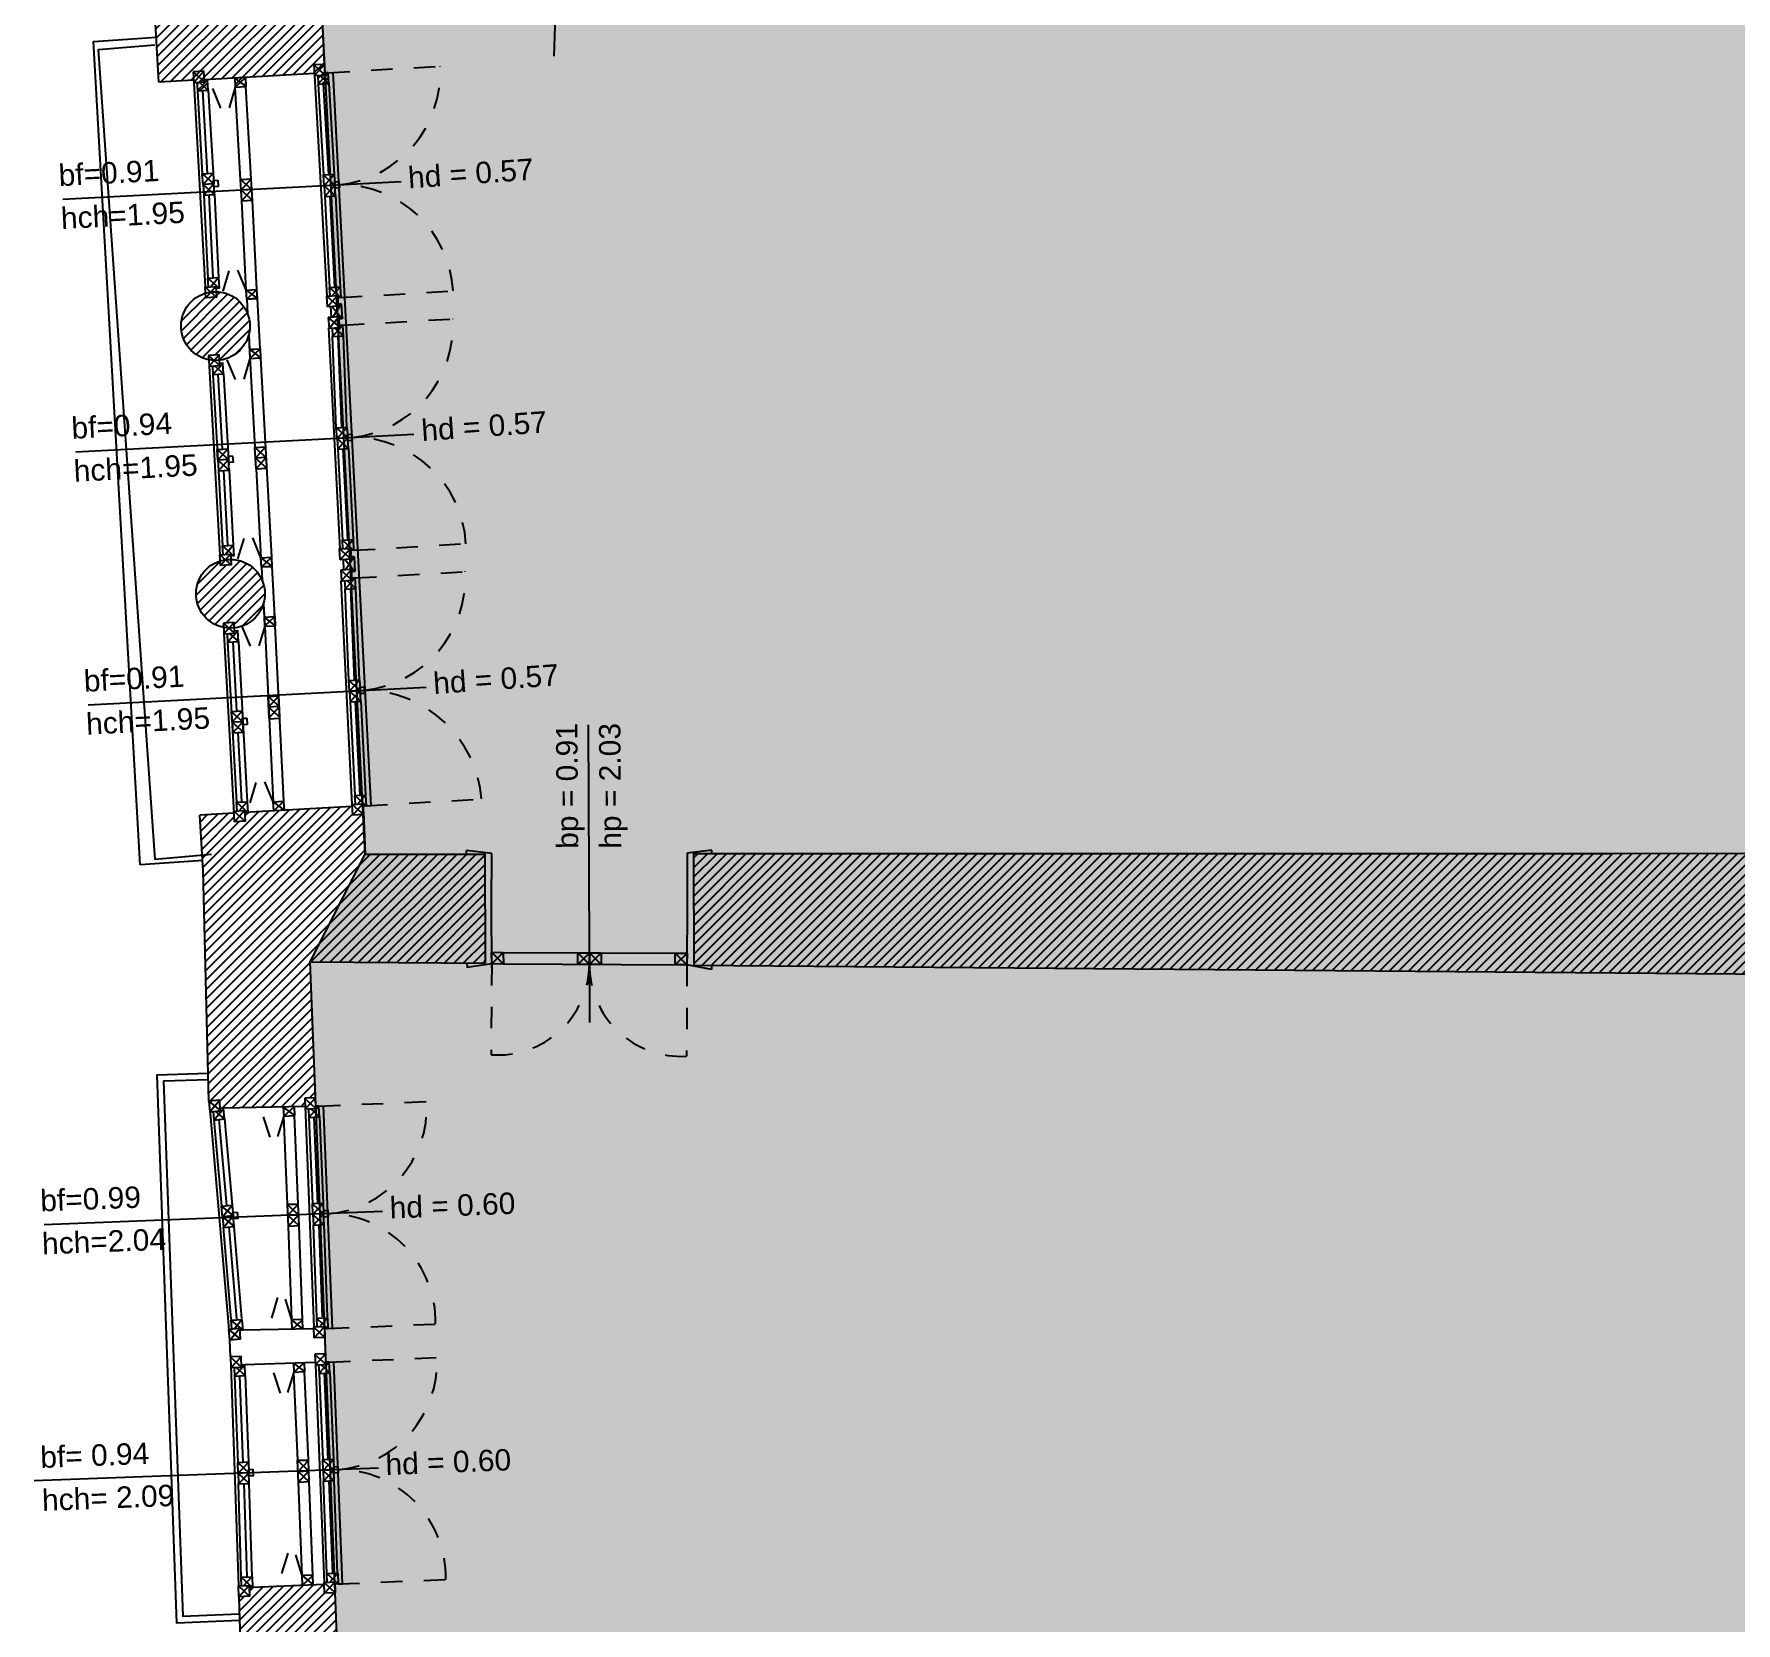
# Model space of a CAD drawing. Header units: millimetres. Extents: x -69 to 235, y 2 to 992.
# Drawn here: x 11.14 to 19.08, y 490.78 to 498.19 of the extents above; entities that cross this region are included whole.
import ezdxf
from ezdxf.enums import TextEntityAlignment as Align

# ---------------------------------------------------------------- set-up
doc = ezdxf.new("R2010")
doc.units = ezdxf.units.MM
doc.header["$LTSCALE"] = 0.01
doc.linetypes.add('HIDDEN2', pattern=[4.7625, 3.175, -1.5875])
for name, color, linetype in [('ob_A_linea_proiezione', 251, 'HIDDEN2'), ('ob_A_linea_v2', 251, 'Continuous'), ('ob_A_muro', 1, 'Continuous'), ('ob_A_muro_r', 252, 'Continuous'), ('ob_Q 1_50', 250, 'Continuous'), ('ob_retino chiaro', 254, 'Continuous'), ('ob_serramento_s', 3, 'Continuous')]:
    doc.layers.add(name, color=color, linetype=linetype)
doc.styles.add('STYLE1', font='arial.ttf')

msp = doc.modelspace()

# ---------------------------------------------------------------- hatches: boundary and pattern name
at = {"layer": 'ob_A_muro_r'}
h = msp.add_hatch(dxfattribs=at)
h.set_pattern_fill('ANSI31', color=256, scale=0.01)
h.paths.add_polyline_path([(11.9463, 497.9736), (11.9492, 497.9248), (11.8993, 497.9219), (11.8969, 497.9621), (11.8819, 497.9613), (11.8814, 497.971), (11.7195, 497.962), (11.7027, 498.2622), (11.6768, 498.6313), (11.6732, 498.6823), (11.6882, 498.6833), (11.6857, 498.7224), (11.6844, 498.7235), (11.7359, 498.7268), (11.7355, 498.7264), (11.7387, 498.6768), (12.0892, 498.7015), (12.0896, 498.7019), (12.0863, 498.7484), (12.1128, 498.7269), (12.1362, 498.752), (12.1395, 498.7051), (12.1396, 498.705), (12.1911, 498.7087), (12.1906, 498.7161), (12.2056, 498.7171), (12.203, 498.7574), (12.2533, 498.7606), (12.2529, 498.7602), (12.2561, 498.7107), (12.2411, 498.7097), (12.2437, 498.6687), (12.2454, 498.6474), (13.0011, 498.6366), (13.0014, 498.6566), (13.1235, 498.6369), (13.1773, 498.6361), (13.177, 498.5817), (13.1226, 498.5823), (13.1208, 498.4643), (13.1177, 498.2696), (12.9956, 498.2522), (12.9959, 498.2722), (12.4809, 498.2797), (12.4929, 498.0454), (12.495, 498.0054), (12.5099, 498.0063), (12.5128, 497.9563), (12.4629, 497.9534), (12.4605, 497.9936), (12.4455, 497.9929), (12.445, 498.0026), (12.1231, 497.9846), (12.1255, 497.9416), (12.0993, 497.9617), (12.0756, 497.9388), (12.0732, 497.9818), (11.9473, 497.9747)])
h = msp.add_hatch(dxfattribs=at)
h.set_pattern_fill('ANSI31', color=256, scale=0.01)
h.paths.add_polyline_path([(11.9868, 496.9851), (11.9883, 496.9601), (11.9384, 496.9571), (11.9371, 496.9783, 0.330667), (11.8231, 496.8247, 0.358629), (11.9527, 496.6673), (11.9516, 496.688), (12.0015, 496.6906), (12.0028, 496.6655, 0.379259), (12.1439, 496.8247, 0.408214)])
h.paths.add_polyline_path([(12.0552, 495.7366), (12.0568, 495.7117), (12.0068, 495.7087), (12.0056, 495.7293, 0.327846), (11.8932, 495.5762, 0.356343), (12.0214, 495.4191), (12.0204, 495.4393), (12.0703, 495.4419), (12.0716, 495.4168, 0.381512), (12.2139, 495.5762, 0.411111)])
h.paths.add_polyline_path([(13.2396, 494.3624), (12.6822, 494.3622), (12.674, 494.5467), (12.6244, 494.5437), (12.622, 494.5839), (12.3054, 494.5661), (12.3054, 494.566), (12.3053, 494.5661), (12.1346, 494.5565), (12.1346, 494.5565), (12.1197, 494.5557), (12.1222, 494.5157), (12.0723, 494.5127), (12.0698, 494.5529), (11.9109, 494.544), (11.9254, 494.2845), (11.9532, 493.2103), (12.0036, 493.2149), (12.003, 493.2141), (12.0065, 493.1749), (12.0224, 493.1764), (12.0224, 493.1764), (12.4015, 493.1844), (12.3998, 493.2226), (12.3986, 493.2237), (12.4495, 493.2259), (12.4245, 493.8593), (13.2419, 493.8536)])
h.paths.add_polyline_path([(20.1602, 494.3645), (18.4983, 494.364), (14.214, 494.3627), (14.2145, 493.8444), (19.6356, 493.7991), (19.6947, 492.293), (19.7946, 492.297), (19.7355, 493.8031), (20.1608, 493.8106)])
h = msp.add_hatch(dxfattribs=at)
h.set_pattern_fill('ANSI31', color=256, scale=0.01)
h.paths.add_polyline_path([(12.1383, 489.5405), (12.2979, 489.5402), (12.2972, 489.5793), (12.3472, 489.5802), (12.3478, 489.5401), (12.363, 489.5405), (12.8623, 489.5395), (12.8615, 489.5816), (12.9115, 489.5825), (12.9122, 489.5412), (20.0695, 489.5257), (20.1492, 488.5306), (20.2489, 488.5386), (20.1692, 489.5254), (20.2744, 489.5277), (20.2725, 489.945), (19.8862, 489.9599), (19.8299, 491.3963), (19.7299, 491.3935), (19.786, 489.9638), (12.5782, 490.0164), (12.542, 490.9166), (12.4924, 490.9144), (12.4906, 490.9559), (12.1555, 490.9419), (12.1405, 490.9415), (12.1418, 490.9005), (12.0922, 490.8985), (12.094, 490.8417)])
at = {"layer": 'ob_retino chiaro'}
h = msp.add_hatch(color=256, dxfattribs=at)
h.dxf.hatch_style = 1
h.paths.add_polyline_path([(11.7456, 506.9862), (16.8335, 506.9774), (21.4173, 506.9699), (21.7543, 506.9847), (25.8735, 507.0788), (26.3786, 506.8855), (29.783, 506.8892), (29.9229, 506.8766), (30.2803, 506.9175), (34.3287, 506.9079), (34.7526, 506.9069), (39.5387, 506.8813), (40.0167, 506.8671), (44.4451, 506.7996), (44.595, 506.7955), (49.6339, 506.6701), (49.7833, 483.6982), (46.6681, 483.3702), (44.8716, 483.2413), (42.0766, 483.0311), (41.6272, 483.0107), (41.3171, 482.8837), (39.7139, 482.7528), (37.8107, 482.5955), (35.4498, 482.3957), (35.4503, 481.2554), (31.3499, 481.2537), (30.9013, 481.2419), (29.5812, 481.2071), (27.159, 481.163), (26.748, 481.1726), (23.7135, 481.1726), (22.2652, 481.1726), (18.2537, 481.1084), (13.7752, 480.9835), (12.777, 480.9518), (12.7606, 481.9534), (12.725, 484.1318), (12.7277, 486.1462), (12.6557, 489.5399), (12.5782, 490.0164), (12.4245, 493.8593), (12.6822, 494.3622), (12.4809, 498.2797), (12.2454, 498.6474), (12.0534, 501.4529), (11.8126, 505.6122)])
h.paths.add_polyline_path([(27.2312, 500.4214), (27.205, 496.4409), (27.2037, 494.3477), (32.3355, 494.3535), (32.3479, 494.3537), (32.3478, 494.3685), (32.653, 494.3716), (32.653, 494.3516), (32.753, 494.3527), (32.7528, 494.3627), (32.9178, 494.3645), (34.0926, 494.3859), (34.2526, 494.3875), (34.2526, 494.4132), (34.2726, 494.4132), (34.2726, 494.4743), (34.6133, 494.4745), (34.6058, 498.1325), (34.6148, 498.5955), (34.6587, 500.0199), (28.9932, 500.0518), (28.988, 500.422)], flags=16)

# ---------------------------------------------------------------- linework, layer by layer
at = {"layer": 'ob_A_linea_proiezione'}
for p, q in [((12.5099, 498.0063), (13.031, 498.0369)), ((11.9691, 497.933), (12.0306, 497.7852)), ((12.0756, 497.9388), (12.0306, 497.7852)), ((12.0196, 496.9871), (12.0651, 497.1406)), ((12.127, 496.993), (12.0651, 497.1406)), ((12.5685, 496.9579), (13.0919, 496.9886)), ((12.5773, 496.8289), (13.0907, 496.8581)), ((12.0361, 496.6675), (12.0984, 496.52)), ((12.1443, 496.6733), (12.0984, 496.52)), ((12.0884, 495.7385), (12.1339, 495.8919)), ((12.1958, 495.7444), (12.1339, 495.8919)), ((12.6282, 495.7791), (13.1516, 495.8098)), ((12.6352, 495.6503), (13.1486, 495.6795)), ((12.1064, 495.4238), (12.1687, 495.2764)), ((12.2146, 495.4297), (12.1687, 495.2764)), ((12.1456, 494.6005), (12.1912, 494.7539)), ((12.2531, 494.6063), (12.1912, 494.7539)), ((12.6868, 494.5875), (13.2251, 494.6191)), ((13.272, 493.8496), (13.2691, 493.4264)), ((14.1829, 493.8455), (14.1814, 493.4195)), ((12.4663, 493.1866), (12.9687, 493.2084)), ((12.2064, 493.1369), (12.2547, 492.9871)), ((12.3017, 493.1401), (12.2547, 492.9871)), ((12.2459, 492.1983), (12.2914, 492.349)), ((12.34, 492.1901), (12.2914, 492.349)), ((12.5079, 492.1492), (13.0103, 492.1702)), ((12.5141, 491.9924), (13.0165, 492.0142)), ((12.2541, 491.9429), (12.3024, 491.7931)), ((12.3495, 491.946), (12.3024, 491.7931)), ((12.2936, 491.0062), (12.3391, 491.1569)), ((12.3877, 490.998), (12.3391, 491.1569)), ((12.5555, 490.9582), (13.0579, 490.9791))]:
    msp.add_line(p, q, dxfattribs=at)
for centre, radius, start, end in [((12.5065, 498.0068), 0.5254, 275.91078, 3.28411), ((12.5673, 496.9589), 0.5254, 3.24673, 90.7273), ((12.5662, 496.828), 0.5254, 275.91078, 3.28411), ((12.627, 495.7801), 0.5254, 3.24673, 90.7273), ((12.624, 495.6494), 0.5254, 275.91078, 3.28411), ((12.6741, 494.5742), 0.5528, 4.65903, 89.58159), ((13.3011, 493.8521), 0.4269, 265.69495, 359.51068), ((14.1546, 493.8453), 0.4266, 179.57486, 273.60489), ((12.4714, 493.1815), 0.498, 274.17333, 3.09137), ((12.5055, 492.1799), 0.5049, 358.90043, 89.75421), ((12.5139, 491.9923), 0.5031, 274.73075, 2.49666), ((12.5576, 490.9906), 0.5004, 358.68608, 90.25681)]:
    msp.add_arc(centre, radius, start, end, dxfattribs=at)
at = {"layer": 'ob_A_linea_v2'}
for p, q in [((11.8819, 497.9613), (11.9354, 497.007)), ((12.4455, 497.9929), (12.5031, 496.9639)), ((12.5099, 498.0063), (12.5313, 498.0074)), ((12.5128, 497.9563), (12.5374, 497.5329)), ((12.5313, 498.0074), (12.7082, 494.5887)), ((11.8994, 497.922), (11.9221, 497.5356)), ((11.9492, 497.9248), (11.9721, 497.5387)), ((12.0997, 497.5084), (12.0756, 497.9388)), ((12.1495, 497.5115), (12.1255, 497.9416)), ((12.4629, 497.9534), (12.4875, 497.5297)), ((11.9285, 497.4358), (11.9482, 497.0482)), ((11.9784, 497.4389), (11.9981, 497.0508)), ((12.1273, 496.9928), (12.106, 497.4086)), ((12.177, 496.9958), (12.1559, 497.4118)), ((12.4939, 497.4299), (12.516, 497.0051)), ((12.5433, 497.4335), (12.5659, 497.0077)), ((12.5649, 495.7866), (12.5129, 496.8159)), ((12.5472, 496.3508), (12.5301, 496.7763)), ((12.5971, 496.354), (12.58, 496.779)), ((12.141, 496.7363), (12.167, 496.2582)), ((11.9542, 496.6381), (12.0038, 495.7586)), ((12.1942, 496.6759), (12.245, 495.7464)), ((11.9715, 496.5986), (11.9962, 496.1749)), ((12.0214, 496.6016), (12.0461, 496.1781)), ((12.5536, 496.251), (12.5757, 495.8263)), ((12.6035, 496.2542), (12.6256, 495.8289)), ((11.9979, 496.1499), (12.0166, 495.7997)), ((12.0478, 496.1531), (12.0666, 495.8024)), ((12.1733, 496.1584), (12.1958, 495.7444)), ((12.6214, 494.5936), (12.5706, 495.6373)), ((12.6049, 495.1722), (12.5878, 495.5977)), ((12.6548, 495.1754), (12.6377, 495.6004)), ((12.21, 495.4883), (12.2531, 494.6063)), ((12.303, 494.6091), (12.2593, 495.4908)), ((12.023, 495.3894), (12.0698, 494.5529)), ((12.0403, 495.3499), (12.0821, 494.6038)), ((12.0902, 495.3529), (12.132, 494.6064)), ((12.6113, 495.0724), (12.6342, 494.6347)), ((12.6612, 495.0756), (12.6841, 494.6374)), ((12.6868, 494.5875), (12.7082, 494.5887)), ((11.9257, 494.3327), (11.6328, 494.3117)), ((11.9498, 493.3389), (11.7104, 493.3317)), ((11.9566, 493.1711), (12.0456, 492.1453)), ((11.9763, 493.1223), (12.0122, 492.7207)), ((12.0262, 493.1266), (12.062, 492.7252)), ((12.3193, 492.7271), (12.3017, 493.1401)), ((12.3691, 492.7292), (12.3517, 493.1422)), ((12.4015, 493.1844), (12.4427, 492.1555)), ((12.4189, 493.1348), (12.436, 492.7319)), ((12.4664, 493.1866), (12.4878, 493.1878)), ((12.4689, 493.1367), (12.486, 492.734)), ((12.5288, 492.1504), (12.4878, 493.1878)), ((12.0567, 492.1927), (12.0211, 492.6211)), ((12.1065, 492.1968), (12.0709, 492.6256)), ((12.34, 492.1901), (12.3235, 492.6271)), ((12.39, 492.1913), (12.3735, 492.6293)), ((12.456, 492.2024), (12.4403, 492.632)), ((12.5059, 492.2042), (12.4903, 492.6341)), ((12.5073, 492.1492), (12.5288, 492.1504)), ((12.0553, 491.9777), (12.0904, 490.9486)), ((12.0724, 491.928), (12.0871, 491.525)), ((12.1224, 491.9296), (12.1371, 491.5269)), ((12.367, 491.533), (12.3495, 491.9461)), ((12.4169, 491.5352), (12.3994, 491.9482)), ((12.4497, 491.9797), (12.4902, 490.9654)), ((12.4667, 491.9407), (12.4838, 491.5378)), ((12.5141, 491.9924), (12.5356, 491.9936)), ((12.5167, 491.9426), (12.5337, 491.54)), ((12.5763, 490.9593), (12.5356, 491.9936)), ((12.1041, 490.9904), (12.0908, 491.4251)), ((12.1541, 490.9919), (12.1408, 491.4269)), ((12.3877, 490.9961), (12.3712, 491.4331)), ((12.4377, 490.9973), (12.4213, 491.4352)), ((12.5038, 491.0064), (12.488, 491.4379)), ((12.5535, 491.0075), (12.538, 491.4401)), ((12.5555, 490.9582), (12.5763, 490.9593))]:
    msp.add_line(p, q, dxfattribs=at)
for points in [[(11.6328, 494.3117), (11.6328, 494.3117), (11.4147, 498.1513), (11.7077, 498.1717)], [(11.9646, 494.3598), (11.7024, 494.3376), (11.4376, 498.114), (11.7008, 498.1358)], [(11.7104, 493.3317), (11.7104, 493.3317), (11.8023, 490.7771), (12.0958, 490.7888)], [(11.9507, 493.3089), (11.7415, 493.3026), (11.8312, 490.8082), (12.0946, 490.8188)]]:
    msp.add_lwpolyline(points, dxfattribs=at)
at = {"layer": 'ob_A_muro'}
for points in [[(12.4929, 498.0454), (12.4809, 498.2797), (13.0903, 498.2708), (13.0955, 498.6352), (12.2454, 498.6474)], [(11.7195, 497.962), (11.7027, 498.2622)], [(11.8814, 497.971), (11.7195, 497.962)], [(12.445, 498.0026), (11.9314, 497.9738)], [(12.0698, 494.5529), (11.9109, 494.544)], [(11.9532, 493.2103), (11.9254, 494.2845), (11.9109, 494.544)], [(12.6219, 494.5839), (12.1197, 494.5557)], [(12.6735, 494.5596), (12.6822, 494.3622), (13.2396, 494.3624), (13.2419, 493.8536)], [(20.1602, 494.3645), (18.4983, 494.364), (14.214, 494.3627), (14.2145, 493.8444), (19.6356, 493.7991)], [(12.4496, 493.2249), (12.4245, 493.8593), (13.2419, 493.8536)], [(12.4015, 493.1844), (12.0213, 493.1763)], [(12.0538, 492.0171), (12.0538, 492.0171), (12.05, 492.0953)], [(12.4429, 492.1473), (12.111, 492.142)], [(12.4973, 492.0309), (12.4945, 492.1075)], [(12.4492, 491.9901), (12.1202, 491.9796)], [(12.5782, 490.0164), (12.542, 490.9166), (12.4924, 490.9144), (12.4906, 490.9559), (12.1555, 490.9419), (12.1405, 490.9415), (12.1418, 490.9005), (12.0922, 490.8985), (12.094, 490.8417), (12.1383, 489.5405)]]:
    msp.add_lwpolyline(points, dxfattribs=at)
for centre in [(11.9835, 496.8247), (12.0535, 495.5762)]:
    msp.add_circle(centre, 0.1604, dxfattribs=at)
at = {"layer": 'ob_Q 1_50'}
for p, q in [((13.5637, 498.0837), (13.6057, 499.4367)), ((12.8495, 497.4982), (11.2717, 497.4148)), ((12.9092, 496.3193), (11.3314, 496.236)), ((12.9669, 495.1397), (11.3891, 495.0563)), ((13.7293, 493.5766), (13.7241, 494.9651)), ((12.7633, 492.6949), (11.1845, 492.6324)), ((12.7437, 491.4984), (11.1372, 491.4383))]:
    msp.add_line(p, q, dxfattribs=at)
at = {"layer": 'ob_retino chiaro'}
msp.add_lwpolyline([(12.5782, 490.0164), (12.4245, 493.8593), (12.6822, 494.3622), (12.4809, 498.2797), (12.2454, 498.6474), (12.0534, 501.4529), (11.8126, 505.6122), (11.7456, 506.9862), (16.8335, 506.9774), (21.4173, 506.9699), (21.7543, 506.9847), (25.8735, 507.0788), (26.3786, 506.8855), (29.783, 506.8892), (29.9229, 506.8766), (30.2803, 506.9175), (34.3287, 506.9079), (34.7526, 506.9069), (39.5387, 506.8813)], dxfattribs=at)
at = {"layer": 'ob_serramento_s'}
for p, q in [((12.443, 498.0428), (12.4955, 497.9954)), ((12.4455, 497.9929), (12.4929, 498.0454)), ((11.8794, 498.0113), (11.9319, 497.9639)), ((11.8819, 497.9613), (11.9293, 498.0138)), ((11.8993, 497.9219), (11.9465, 497.9738)), ((11.9069, 497.9626), (11.9492, 497.9248)), ((12.0732, 497.9818), (12.0756, 497.9388)), ((12.0732, 497.9818), (12.1255, 497.9416)), ((12.0756, 497.9388), (12.123, 497.9846)), ((12.1231, 497.9846), (12.1255, 497.9416)), ((12.4629, 497.9534), (12.51, 498.0053)), ((12.4705, 497.9942), (12.5128, 497.9563)), ((12.5125, 497.5312), (12.4879, 497.9549)), ((11.9471, 497.5371), (11.9245, 497.9233)), ((12.0756, 497.9388), (12.1255, 497.9416)), ((11.9223, 497.5346), (11.9753, 497.4878)), ((11.9254, 497.4851), (11.9722, 497.5378)), ((11.9254, 497.4851), (11.9784, 497.4389)), ((11.9285, 497.4358), (11.9753, 497.4879)), ((12.106, 497.4086), (12.0997, 497.5084)), ((12.0997, 497.5084), (12.1527, 497.4614)), ((12.1028, 497.4582), (12.1495, 497.5115)), ((12.1035, 497.5086), (12.1532, 497.5118)), ((12.1559, 497.4118), (12.1495, 497.5115)), ((12.4877, 497.5287), (12.5407, 497.4819)), ((12.4908, 497.4792), (12.5375, 497.5319)), ((12.4908, 497.4792), (12.5438, 497.433)), ((12.4939, 497.4299), (12.5407, 497.482)), ((11.9732, 497.0495), (11.9535, 497.4374)), ((12.1527, 497.4614), (12.1028, 497.4582)), ((12.1028, 497.4582), (12.1559, 497.4118)), ((12.106, 497.4086), (12.1527, 497.4614)), ((12.106, 497.4086), (12.1559, 497.4118)), ((12.5409, 497.0064), (12.5189, 497.4314)), ((11.9354, 497.007), (11.9883, 496.9601)), ((11.9384, 496.9571), (11.9853, 497.0101)), ((11.9482, 497.0482), (12.0008, 497.001)), ((11.9603, 497.0085), (11.9981, 497.0508)), ((12.516, 497.0051), (12.5685, 496.9579)), ((12.5281, 496.9654), (12.5659, 497.0077)), ((12.127, 496.993), (12.177, 496.9958)), ((12.1294, 496.95), (12.127, 496.993)), ((12.127, 496.993), (12.1793, 496.9528)), ((12.1294, 496.95), (12.177, 496.9958)), ((12.1294, 496.95), (12.1794, 496.9528)), ((12.1794, 496.9528), (12.177, 496.9958)), ((12.5031, 496.9639), (12.5561, 496.917)), ((12.5062, 496.914), (12.553, 496.967)), ((12.5704, 496.928), (12.5554, 496.927)), ((12.5704, 496.928), (12.575, 496.8591)), ((12.5095, 496.8643), (12.5632, 496.8182)), ((12.5133, 496.8144), (12.5594, 496.868)), ((12.5245, 496.8657), (12.5211, 496.9146)), ((12.575, 496.8591), (12.5601, 496.8581)), ((12.5301, 496.7763), (12.5773, 496.8289)), ((12.5379, 496.817), (12.58, 496.779)), ((12.555, 496.7776), (12.5722, 496.3524)), ((11.9516, 496.688), (12.0041, 496.6407)), ((11.9542, 496.6381), (12.0015, 496.6906)), ((12.1421, 496.7164), (12.1921, 496.7189)), ((12.1421, 496.7164), (12.1443, 496.6733)), ((12.1421, 496.7164), (12.1942, 496.6759)), ((12.1443, 496.6734), (12.192, 496.7189)), ((12.1921, 496.7189), (12.1942, 496.6759)), ((11.9715, 496.5986), (12.0187, 496.6505)), ((11.9791, 496.6394), (12.0214, 496.6016)), ((12.1443, 496.6733), (12.1942, 496.6759)), ((12.0163, 496.2513), (11.9966, 496.6001)), ((12.5474, 496.3499), (12.6004, 496.3031)), ((12.5505, 496.3004), (12.5972, 496.3531)), ((12.5505, 496.3005), (12.6035, 496.2542)), ((12.5536, 496.251), (12.6003, 496.3031)), ((11.9917, 496.2487), (12.0447, 496.202)), ((11.9948, 496.1992), (12.0415, 496.2519)), ((12.167, 496.2582), (12.2168, 496.2614)), ((12.1733, 496.1584), (12.167, 496.2582)), ((12.167, 496.2582), (12.22, 496.2112)), ((12.1701, 496.2081), (12.2168, 496.2614)), ((12.22, 496.2112), (12.1701, 496.2081)), ((12.1701, 496.2081), (12.2232, 496.1616)), ((12.1733, 496.1584), (12.22, 496.2113)), ((12.6006, 495.8276), (12.5786, 496.2526)), ((11.9948, 496.1992), (12.0478, 496.1531)), ((11.9979, 496.1499), (12.0447, 496.202)), ((12.0416, 495.8011), (12.0229, 496.1515)), ((12.1733, 496.1584), (12.2232, 496.1616)), ((12.5757, 495.8263), (12.6282, 495.779)), ((12.5878, 495.7866), (12.6256, 495.8289)), ((12.0038, 495.7586), (12.0568, 495.7117)), ((12.0068, 495.7087), (12.0537, 495.7616)), ((12.0166, 495.7997), (12.0692, 495.7525)), ((12.0288, 495.7601), (12.0666, 495.8024)), ((12.1959, 495.7444), (12.2458, 495.7472)), ((12.1983, 495.7014), (12.1959, 495.7444)), ((12.1959, 495.7444), (12.2481, 495.7041)), ((12.1982, 495.7013), (12.2458, 495.7471)), ((12.2482, 495.7042), (12.2458, 495.7472)), ((12.5628, 495.7851), (12.6158, 495.7382)), ((12.5659, 495.7352), (12.6127, 495.7881)), ((12.5829, 495.6875), (12.5805, 495.7364)), ((12.6299, 495.7489), (12.6149, 495.7481)), ((12.6299, 495.7489), (12.6333, 495.6799)), ((12.1983, 495.7014), (12.2482, 495.7042)), ((12.5679, 495.6863), (12.6207, 495.6392)), ((12.5708, 495.6364), (12.6179, 495.6891)), ((12.6333, 495.6799), (12.6184, 495.6792)), ((12.5878, 495.5977), (12.635, 495.6503)), ((12.5956, 495.6384), (12.6377, 495.6004)), ((12.6127, 495.599), (12.6299, 495.1738)), ((12.0204, 495.4393), (12.0729, 495.392)), ((12.023, 495.3894), (12.0703, 495.4419)), ((12.2106, 495.4677), (12.2606, 495.4703)), ((12.2106, 495.4678), (12.2627, 495.4273)), ((12.2106, 495.4677), (12.2128, 495.4247)), ((12.2128, 495.4247), (12.2605, 495.4703)), ((12.2128, 495.4247), (12.2627, 495.4272)), ((12.2606, 495.4703), (12.2627, 495.4272)), ((12.0403, 495.3499), (12.0875, 495.4018)), ((12.0479, 495.3907), (12.0902, 495.3529)), ((12.0834, 495.0289), (12.0654, 495.3514)), ((12.2291, 495.0975), (12.2789, 495.1)), ((12.234, 494.9976), (12.2291, 495.0975)), ((12.2291, 495.0975), (12.2815, 495.0498)), ((12.2315, 495.0473), (12.2789, 495.1)), ((12.2839, 495.0001), (12.2789, 495.1)), ((12.6051, 495.1713), (12.6581, 495.1245)), ((12.6082, 495.1218), (12.6549, 495.1745)), ((12.6082, 495.1219), (12.6612, 495.0756)), ((12.6113, 495.0724), (12.658, 495.1245)), ((12.0581, 495.0263), (12.1111, 494.9796)), ((12.0612, 494.9769), (12.108, 495.0295)), ((12.2815, 495.0498), (12.2315, 495.0473)), ((12.2315, 495.0473), (12.2839, 495.0001)), ((12.234, 494.9976), (12.2815, 495.0498)), ((12.6592, 494.6361), (12.6363, 495.074)), ((12.0612, 494.9769), (12.1142, 494.9307)), ((12.0643, 494.9275), (12.1111, 494.9796)), ((12.2326, 494.9929), (12.2825, 494.9954)), ((12.107, 494.6051), (12.0889, 494.9291)), ((12.6342, 494.6347), (12.6868, 494.5875)), ((12.6463, 494.5951), (12.6841, 494.6374)), ((12.0692, 494.5626), (12.1222, 494.5157)), ((12.0723, 494.5127), (12.1191, 494.5656)), ((12.0821, 494.6038), (12.1346, 494.5565)), ((12.0942, 494.5641), (12.132, 494.6064)), ((12.2531, 494.6063), (12.303, 494.6091)), ((12.2555, 494.5633), (12.2531, 494.6063)), ((12.2531, 494.6063), (12.3053, 494.5661)), ((12.2554, 494.5633), (12.303, 494.6091)), ((12.3054, 494.5661), (12.303, 494.6091)), ((12.6214, 494.5936), (12.6743, 494.5467)), ((12.6244, 494.5437), (12.6713, 494.5966)), ((13.2722, 494.3655), (13.1552, 494.3793)), ((13.1553, 494.3623), (13.1552, 494.3793)), ((13.2707, 494.1234), (13.2722, 494.3655)), ((14.2991, 494.3803), (14.184, 494.3658)), ((14.184, 494.3658), (14.1842, 494.1241)), ((14.2992, 494.3627), (14.2991, 494.3803)), ((13.272, 493.8322), (13.2707, 494.1238)), ((14.1842, 494.1244), (14.1828, 493.8449)), ((13.1568, 493.8542), (13.1569, 493.8326)), ((13.272, 493.8496), (13.1568, 493.8326)), ((13.3246, 493.9037), (14.1315, 493.8996)), ((14.1532, 493.8448), (13.3247, 493.8494)), ((14.2982, 493.8237), (14.1828, 493.8449)), ((14.2983, 493.8237), (14.2984, 493.8437)), ((11.953, 493.2093), (12.0074, 493.165)), ((11.9574, 493.1594), (12.0028, 493.2138)), ((12.3997, 493.2228), (12.4519, 493.1759)), ((12.4017, 493.1726), (12.4496, 493.2249)), ((11.9762, 493.121), (12.0216, 493.1754)), ((11.9825, 493.1628), (12.0259, 493.1265)), ((12.0371, 492.7229), (12.0014, 493.1242)), ((12.3, 493.1813), (12.3017, 493.1401)), ((12.3, 493.1813), (12.3517, 493.1422)), ((12.3017, 493.1401), (12.3499, 493.1828)), ((12.3017, 493.1401), (12.3517, 493.1422)), ((12.3499, 493.1828), (12.3517, 493.1422)), ((12.4187, 493.1334), (12.4665, 493.1857)), ((12.4269, 493.1749), (12.4686, 493.1367)), ((12.461, 492.733), (12.444, 493.1354)), ((12.0123, 492.7197), (12.0665, 492.6744)), ((12.0167, 492.6698), (12.0621, 492.7242)), ((12.3192, 492.7271), (12.3691, 492.7292)), ((12.3691, 492.7292), (12.3192, 492.7271)), ((12.3235, 492.6271), (12.3192, 492.7271)), ((12.3193, 492.7259), (12.3713, 492.6794)), ((12.3213, 492.6773), (12.3692, 492.7281)), ((12.3734, 492.6293), (12.3691, 492.7292)), ((12.4362, 492.7309), (12.4882, 492.6831)), ((12.4382, 492.6808), (12.4861, 492.7331)), ((12.0168, 492.6699), (12.071, 492.6246)), ((12.0212, 492.62), (12.0665, 492.6744)), ((12.3213, 492.6773), (12.3716, 492.6794)), ((12.3213, 492.6773), (12.3736, 492.6282)), ((12.3235, 492.626), (12.3713, 492.6794)), ((12.4383, 492.681), (12.4903, 492.6331)), ((12.4404, 492.6308), (12.4882, 492.6831)), ((12.046, 492.6233), (12.0816, 492.1948)), ((12.3235, 492.6271), (12.3734, 492.6293)), ((12.4653, 492.6331), (12.481, 492.2033)), ((12.057, 492.1868), (12.1112, 492.1414)), ((12.0715, 492.1486), (12.1067, 492.1912)), ((12.39, 492.1913), (12.34, 492.1901)), ((12.3411, 492.1446), (12.34, 492.1901)), ((12.34, 492.189), (12.3911, 492.1459)), ((12.3411, 492.1446), (12.39, 492.1902)), ((12.3911, 492.1459), (12.39, 492.1913)), ((12.456, 492.1964), (12.508, 492.1486)), ((12.4687, 492.1576), (12.5059, 492.1986)), ((12.0456, 492.1453), (12.0994, 492.0999)), ((12.05, 492.0953), (12.0954, 492.1497)), ((12.4427, 492.1555), (12.4943, 492.1077)), ((12.4447, 492.1054), (12.4926, 492.1577)), ((12.0537, 492.0161), (12.1056, 491.969)), ((12.0554, 491.966), (12.1036, 492.018)), ((12.4474, 492.0287), (12.4996, 491.9819)), ((12.4497, 491.9797), (12.4973, 492.0309)), ((12.0722, 491.9266), (12.1202, 491.9796)), ((12.0806, 491.968), (12.1221, 491.9296)), ((12.1121, 491.526), (12.0975, 491.9285)), ((12.3477, 491.9873), (12.3495, 491.946)), ((12.3477, 491.9873), (12.3994, 491.9482)), ((12.3495, 491.9461), (12.3977, 491.9888)), ((12.3495, 491.946), (12.3994, 491.9482)), ((12.3977, 491.9888), (12.3994, 491.9482)), ((12.4664, 491.9393), (12.5143, 491.9916)), ((12.4747, 491.9808), (12.5164, 491.9426)), ((12.5087, 491.5389), (12.4917, 491.9414)), ((12.0873, 491.5241), (12.139, 491.4759)), ((12.089, 491.4739), (12.1372, 491.5259)), ((12.3669, 491.533), (12.4169, 491.5352)), ((12.4169, 491.5352), (12.3669, 491.533)), ((12.3712, 491.4331), (12.3669, 491.533)), ((12.3671, 491.5319), (12.4191, 491.4854)), ((12.369, 491.4832), (12.417, 491.534)), ((12.4212, 491.4352), (12.4169, 491.5352)), ((12.4839, 491.5369), (12.5359, 491.489)), ((12.486, 491.4868), (12.5338, 491.539)), ((12.0891, 491.4741), (12.1408, 491.4259)), ((12.0909, 491.424), (12.139, 491.476)), ((12.369, 491.4832), (12.4194, 491.4853)), ((12.3691, 491.4832), (12.4213, 491.4341)), ((12.3712, 491.432), (12.4191, 491.485)), ((12.486, 491.4869), (12.538, 491.4391)), ((12.4881, 491.4368), (12.5359, 491.4891)), ((12.1158, 491.426), (12.1291, 490.9912)), ((12.3712, 491.4331), (12.4212, 491.4352)), ((12.513, 491.439), (12.5288, 491.0073)), ((12.1039, 490.9895), (12.1555, 490.9419)), ((12.1164, 490.9506), (12.1539, 490.9913)), ((12.4377, 490.9992), (12.3877, 490.998)), ((12.3888, 490.9517), (12.3877, 490.998)), ((12.3877, 490.998), (12.4388, 490.9538)), ((12.3888, 490.9517), (12.4377, 490.9981)), ((12.4388, 490.9538), (12.4377, 490.9992)), ((12.5037, 491.0064), (12.5555, 490.9582)), ((12.5163, 490.9666), (12.5535, 491.0075)), ((12.0904, 490.9486), (12.1418, 490.9005)), ((12.0922, 490.8985), (12.1403, 490.9505)), ((12.4903, 490.9645), (12.542, 490.9166)), ((12.4924, 490.9144), (12.5402, 490.9666))]:
    msp.add_line(p, q, dxfattribs=at)
for points in [[(12.443, 498.0428), (12.4455, 497.9929), (12.4955, 497.9954), (12.4929, 498.0454)], [(11.8794, 498.0113), (11.8819, 497.9613), (11.9319, 497.9639), (11.9293, 498.0138)], [(11.9254, 497.4851), (11.9222, 497.5356), (11.9721, 497.5387), (11.9753, 497.4878)], [(11.9254, 497.4851), (11.9285, 497.4358), (11.9784, 497.4389), (11.9753, 497.4878)], [(11.9942, 497.5051), (11.9962, 497.4751), (11.9762, 497.4739), (11.9743, 497.5038)], [(12.4908, 497.4792), (12.4875, 497.5297), (12.5374, 497.5328), (12.5406, 497.4819)], [(12.4908, 497.4792), (12.4939, 497.4299), (12.5438, 497.433), (12.5406, 497.4819)], [(12.5596, 497.4992), (12.5615, 497.4692), (12.5416, 497.468), (12.5397, 497.4979)], [(11.9384, 496.9571), (11.9354, 497.007), (11.9853, 497.0101), (11.9883, 496.9601)], [(12.5062, 496.914), (12.5031, 496.9639), (12.553, 496.967), (12.5561, 496.917)], [(12.5095, 496.8643), (12.5133, 496.8144), (12.5632, 496.8182), (12.5594, 496.868)], [(11.9516, 496.688), (11.9542, 496.6381), (12.0041, 496.6407), (12.0015, 496.6906)], [(12.5505, 496.3004), (12.5472, 496.3508), (12.5971, 496.354), (12.6003, 496.3031)], [(12.5505, 496.3004), (12.5536, 496.251), (12.6035, 496.2542), (12.6003, 496.3031)], [(12.6193, 496.3204), (12.6212, 496.2904), (12.6013, 496.2891), (12.5994, 496.3191)], [(11.9948, 496.1992), (11.9915, 496.2497), (12.0414, 496.2529), (12.0446, 496.2019)], [(12.0636, 496.2192), (12.0655, 496.1893), (12.0456, 496.188), (12.0437, 496.2179)], [(11.9948, 496.1992), (11.9979, 496.1499), (12.0478, 496.1531), (12.0446, 496.2019)], [(12.0068, 495.7087), (12.0038, 495.7586), (12.0537, 495.7616), (12.0568, 495.7117)], [(12.5659, 495.7352), (12.5628, 495.7851), (12.6127, 495.7881), (12.6158, 495.7382)], [(12.5679, 495.6863), (12.5708, 495.6364), (12.6207, 495.6392), (12.6179, 495.6891)], [(12.0204, 495.4393), (12.023, 495.3894), (12.0729, 495.392), (12.0703, 495.4419)], [(12.6082, 495.1218), (12.6049, 495.1722), (12.6548, 495.1754), (12.658, 495.1245)], [(12.6082, 495.1218), (12.6113, 495.0724), (12.6612, 495.0756), (12.658, 495.1245)], [(12.677, 495.1418), (12.6789, 495.1118), (12.659, 495.1106), (12.6571, 495.1405)], [(12.0612, 494.9769), (12.058, 495.0273), (12.1079, 495.0305), (12.1111, 494.9795)], [(12.0612, 494.9769), (12.0643, 494.9275), (12.1142, 494.9307), (12.1111, 494.9795)], [(12.13, 494.9968), (12.132, 494.9669), (12.112, 494.9656), (12.1101, 494.9956)], [(12.0723, 494.5127), (12.0692, 494.5626), (12.1191, 494.5656), (12.1222, 494.5157)], [(12.6244, 494.5437), (12.6214, 494.5936), (12.6713, 494.5966), (12.6743, 494.5467)], [(11.9531, 493.2103), (11.9576, 493.1605), (12.0074, 493.165), (12.0029, 493.2148)], [(12.3998, 493.2237), (12.4019, 493.1738), (12.4519, 493.1759), (12.4497, 493.2259)], [(12.0166, 492.6709), (12.0122, 492.7207), (12.062, 492.7252), (12.0664, 492.6754)], [(12.4382, 492.6819), (12.436, 492.7319), (12.486, 492.734), (12.4881, 492.6841)], [(12.0166, 492.6709), (12.0211, 492.6211), (12.0709, 492.6256), (12.0664, 492.6754)], [(12.085, 492.6921), (12.0877, 492.6622), (12.0678, 492.6604), (12.0651, 492.6903)], [(12.4382, 492.6819), (12.4403, 492.632), (12.4903, 492.6341), (12.4881, 492.6841)], [(12.5075, 492.6999), (12.5087, 492.67), (12.4888, 492.6691), (12.4875, 492.6991)], [(12.4447, 492.1054), (12.4426, 492.1565), (12.4925, 492.1586), (12.4943, 492.1077)], [(12.05, 492.0953), (12.0454, 492.1462), (12.0952, 492.1507), (12.0994, 492.0999)], [(12.0538, 492.0171), (12.0557, 491.9671), (12.1056, 491.969), (12.1038, 492.0189)], [(12.4475, 492.0297), (12.4497, 491.9797), (12.4996, 491.9819), (12.4975, 492.0318)], [(12.089, 491.4751), (12.0871, 491.525), (12.1371, 491.5269), (12.139, 491.4769)], [(12.4859, 491.4879), (12.4838, 491.5378), (12.5337, 491.54), (12.5359, 491.49)], [(12.089, 491.4751), (12.0908, 491.4251), (12.1408, 491.4269), (12.139, 491.4769)], [(12.1584, 491.4926), (12.1595, 491.4627), (12.1395, 491.4619), (12.1384, 491.4919)], [(12.4859, 491.4879), (12.488, 491.4379), (12.538, 491.4401), (12.5359, 491.49)], [(12.5548, 491.5059), (12.556, 491.4759), (12.5365, 491.475), (12.5352, 491.505)], [(12.0922, 490.8985), (12.0903, 490.9496), (12.1402, 490.9514), (12.1418, 490.9005)], [(12.4924, 490.9144), (12.4902, 490.9654), (12.5401, 490.9676), (12.542, 490.9166)]]:
    msp.add_lwpolyline(points, close=True, dxfattribs=at)
for points in [[(11.8969, 497.9618), (11.8993, 497.9219), (11.9492, 497.9248), (11.9463, 497.9747), (11.9313, 497.9738)], [(12.4605, 497.9933), (12.4629, 497.9534), (12.5128, 497.9563), (12.5099, 498.0063), (12.4949, 498.0054)], [(11.9503, 497.0082), (11.9482, 497.0482), (11.9981, 497.0508), (12.0008, 497.0009), (11.9858, 497.0001)], [(12.5181, 496.9651), (12.516, 497.0051), (12.5659, 497.0077), (12.5685, 496.9578), (12.5536, 496.957)], [(12.1385, 496.7835), (12.1422, 496.7162), (12.1921, 496.7189), (12.1793, 496.9528), (12.1294, 496.95), (12.1331, 496.8826)], [(12.5704, 496.928), (12.5315, 496.8659)], [(12.5282, 496.9154), (12.575, 496.8591)], [(12.5279, 496.8163), (12.5301, 496.7763), (12.58, 496.779), (12.5773, 496.8289), (12.5624, 496.8281)], [(11.9692, 496.6386), (11.9715, 496.5986), (12.0214, 496.6016), (12.0185, 496.6515), (12.0035, 496.6506)], [(12.5778, 495.7863), (12.5757, 495.8263), (12.6256, 495.8289), (12.6282, 495.779), (12.6133, 495.7782)], [(12.0188, 495.7598), (12.0166, 495.7997), (12.0666, 495.8024), (12.0692, 495.7525), (12.0543, 495.7517)], [(12.5875, 495.737), (12.6333, 495.6799)], [(12.6299, 495.7489), (12.59, 495.6876)], [(12.2073, 495.5305), (12.2106, 495.4678), (12.2605, 495.4703), (12.2481, 495.7041), (12.1982, 495.7013), (12.2016, 495.6379)], [(12.5856, 495.6377), (12.5878, 495.5977), (12.6377, 495.6004), (12.635, 495.6503), (12.6201, 495.6495)], [(12.038, 495.3899), (12.0403, 495.3499), (12.0902, 495.3529), (12.0873, 495.4028), (12.0723, 495.4019)], [(12.6363, 494.5948), (12.6342, 494.6347), (12.6841, 494.6374), (12.6868, 494.5875), (12.6718, 494.5867)], [(12.0842, 494.5638), (12.0821, 494.6038), (12.132, 494.6064), (12.1346, 494.5565), (12.1197, 494.5557)], [(13.3262, 493.9037), (13.3264, 493.8494), (13.272, 493.8496), (13.2716, 493.904), (13.3262, 493.9037)], [(13.3264, 493.8494), (13.2716, 493.904)], [(13.3262, 493.9037), (13.272, 493.8496)], [(13.7281, 493.9017), (13.728, 493.8472), (13.6735, 493.8475), (13.6732, 493.9019), (13.7281, 493.9017)], [(13.728, 493.8472), (13.6732, 493.9019)], [(13.7281, 493.9017), (13.6735, 493.8475)], [(13.7825, 493.9016), (13.7824, 493.8471), (13.728, 493.8472), (13.7281, 493.9017), (13.7825, 493.9016)], [(13.7825, 493.9016), (13.728, 493.8472)], [(13.7824, 493.8471), (13.7281, 493.9017)], [(14.1836, 493.8994), (14.1829, 493.8449), (14.1283, 493.8451), (14.1285, 493.8996), (14.1836, 493.8994)], [(14.1836, 493.8994), (14.1283, 493.8451)], [(14.1829, 493.8449), (14.1285, 493.8996)], [(11.9725, 493.1616), (11.9764, 493.1217), (12.0262, 493.1266), (12.0213, 493.1763), (12.0064, 493.1749)], [(12.4169, 493.1741), (12.4189, 493.1342), (12.4689, 493.1367), (12.4664, 493.1866), (12.4514, 493.1859)], [(12.0603, 492.1479), (12.0571, 492.1877), (12.1069, 492.1918), (12.111, 492.142), (12.0961, 492.1408)], [(12.4575, 492.1574), (12.4561, 492.1974), (12.5061, 492.1992), (12.5079, 492.1492), (12.4929, 492.1487)], [(12.0707, 491.9674), (12.0724, 491.9274), (12.1224, 491.9296), (12.1202, 491.9796), (12.1052, 491.9789)], [(12.4647, 491.9801), (12.4667, 491.9401), (12.5166, 491.9426), (12.5141, 491.9926), (12.4991, 491.9918)], [(12.1053, 490.9505), (12.1041, 490.9904), (12.1541, 490.9919), (12.1555, 490.9419), (12.1405, 490.9415)], [(12.5052, 490.9664), (12.5037, 491.0064), (12.5537, 491.0081), (12.5555, 490.9582), (12.5405, 490.9576)]]:
    msp.add_lwpolyline(points, dxfattribs=at)

# ---------------------------------------------------------------- texts
at = {"layer": 'ob_Q 1_50', "style": 'STYLE1'}
for s, rotation, p in [('bf=0.91', 2.94178, (11.2518, 497.5275)), ('hd = 0.57', 3.9924, (12.8819, 497.5167)), ('hch=1.95', 2.94178, (11.2626, 497.3271)), ('bf=0.94', 2.94178, (11.3115, 496.3487)), ('hd = 0.57', 3.9924, (12.9441, 496.338)), ('hch=1.95', 2.94178, (11.3223, 496.1483)), ('bf=0.91', 2.94178, (11.3692, 495.169)), ('hd = 0.57', 3.9924, (12.9993, 495.1582)), ('hch=1.95', 2.94178, (11.38, 494.9686)), ('bp = 0.91', 90.37903, (13.6256, 494.3867)), ('hp = 2.03', 90.37903, (13.8262, 494.3869)), ('bf=0.99', 2.18275, (11.1661, 492.7454)), ('hd = 0.60', 2.18275, (12.7962, 492.7124)), ('hch=2.04', 2.18275, (11.1743, 492.5448)), ('bf= 0.94', 2.18275, (11.1662, 491.5489)), ('hd = 0.60', 2.18275, (12.7766, 491.5159)), ('hch= 2.09', 2.18275, (11.1744, 491.3484))]:
    msp.add_text(s, height=0.1, rotation=rotation, dxfattribs=at).set_placement(p, align=Align.MIDDLE_LEFT)

doc.saveas('drawing.dxf')
